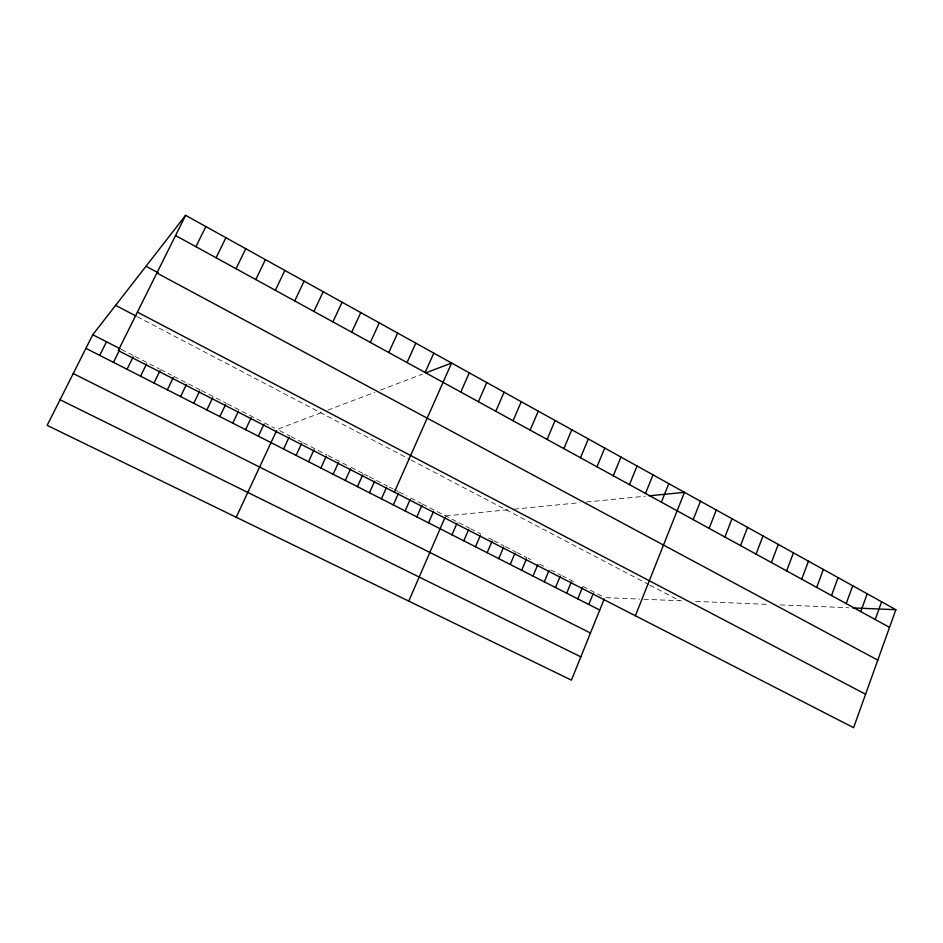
<?xml version="1.0" encoding="UTF-8"?>
<svg xmlns="http://www.w3.org/2000/svg" width="943" height="943" viewBox="0 0 943 943"><rect width="100%" height="100%" fill="white"/><g stroke="black" fill="none" stroke-linecap="round" stroke-linejoin="round"><path stroke-width="0.71" stroke-dasharray="4.71 3.54" d="M278.362 428.971L323.131 411.926M327.81 410.146L374.666 392.323M380.524 390.084L422.393 374.159M445.685 515.951L508.902 509.691M514.041 509.185L579.792 502.678M586.452 502.018L645.13 496.218M605.995 597.685L639.66 599.076M643.739 599.253L682.355 600.844M695.628 601.398L769.111 604.439M780.215 604.899L848.641 607.74M121.399 349.429L133.729 355.77M134.955 356.395L159.379 368.937M160.593 369.562L171.473 375.137M173.889 376.387L200.211 389.907M201.519 390.579L226.202 403.25M227.487 403.91L263.286 422.287M264.547 422.935L274.649 428.122M279.682 430.703L289.713 435.855M290.951 436.503L302.173 442.255M303.41 442.892L326.844 454.927M328.07 455.552L349.994 466.82M351.209 467.445L363.279 473.634M364.481 474.258L368.076 476.097M369.279 476.722L375.279 479.798M376.469 480.411L387.196 485.916M389.565 487.13L393.113 488.957M394.292 489.57L397.852 491.386M399.03 491.998L406.881 496.03M410.806 498.045L421.203 503.385M422.499 504.045L457.508 522.021M458.817 522.693L469.26 528.056M470.557 528.728L480.942 534.056M488.686 538.029L492.552 540.021M493.837 540.681L504.081 545.938M505.365 546.598L515.55 551.832M516.811 552.48L526.937 557.678M528.198 558.327L530.72 559.612M539.514 564.138L547.011 567.981M550.759 569.914L560.696 575.018M561.934 575.643L575.489 582.609M582.857 586.393L604.746 597.638M137.336 316.742L409.816 459.406M411.03 460.043L648.772 584.53M649.975 585.155L679.738 600.738"/><path stroke-width="1.41" d="M895.85 609.697L853.615 727.678L118.264 350.572L185.606 215.322L895.85 609.697L852.908 607.917M875.21 619.516L881.599 601.775M860.77 611.583L867.23 593.795M846.201 603.591L852.731 585.756M831.502 595.528L838.103 577.635M816.685 587.395L823.357 569.442M801.727 579.179L808.469 561.168M786.639 570.904L793.452 552.834M771.409 562.547L778.293 544.417M756.05 554.119L763.017 535.93M740.55 545.608L747.587 527.373M724.908 537.027L732.027 518.721M709.124 528.363L716.315 510.01M693.199 519.617L700.472 501.204M635.37 615.755L684.477 492.329L649.185 495.818M661.385 502.159L668.811 483.629M645.495 493.437L653.004 474.848M604.251 598.876L571.434 680.151L47.15 425.376L92.768 334.73L185.606 215.322M588.786 604.475L593.336 593.277M577.776 598.864L582.35 587.642M629.464 484.643L637.055 465.995M613.292 475.767L620.954 457.06M566.684 593.218L571.305 581.972M555.533 587.536L560.177 576.267M544.311 581.831L548.991 570.527M596.966 466.809L604.722 448.043M580.499 457.768L588.326 438.943M533.031 576.079L537.734 564.751M521.668 570.291L526.418 558.94M510.234 564.468L515.019 553.093M563.867 448.632L571.788 429.76M547.093 439.426L555.097 420.484M498.729 558.61L503.55 547.211M530.155 430.138L538.253 411.136M487.154 552.716L492.01 541.294M475.508 546.787L480.4 535.329M513.063 420.755L521.255 401.694M463.791 540.811L468.718 529.341M451.992 534.799L456.954 523.306M408.755 601.092L445.12 517.236M495.806 411.289L504.092 392.158M428.535 522.858L433.568 511.306M416.865 516.905L421.934 505.33M478.396 401.73L486.765 382.54M460.809 392.076L469.272 372.839M405.125 510.929L410.24 499.33M394.363 492.163L451.626 363.031L425.894 372.827M393.314 504.918L398.465 493.295M381.432 498.859L386.618 487.213M369.467 492.776L374.689 481.095M425.14 372.497L433.804 353.13M357.432 486.647L362.701 474.942M345.327 480.47L350.619 468.742M407.046 362.572L415.804 343.146M388.787 352.541L397.64 333.056M333.138 474.27L338.478 462.506M370.34 342.427L379.298 322.871M320.868 468.023L326.243 456.235M308.526 461.728L313.948 449.929M351.715 332.207L360.768 312.593M296.102 455.398L301.56 443.575M283.595 449.033L289.1 437.175M332.914 321.881L342.073 302.208M236.21 517.247L276.558 430.739M313.925 311.461L323.19 291.717M258.347 436.173L263.934 424.267M245.604 429.678L251.227 417.749M232.768 423.148L238.438 411.183M294.735 300.935L304.118 281.132M219.86 416.57L225.625 404.464M275.368 290.303L284.857 270.429M206.859 409.946L212.67 397.816M193.775 403.286L199.633 391.121M255.801 279.564L265.396 259.631M180.596 396.579L186.502 384.39M236.045 268.72L245.746 248.716M167.347 389.824L173.288 377.601M153.992 383.023L159.992 370.776M216.088 257.757L225.907 237.695M140.566 376.186L146.601 363.915M127.034 369.291L133.128 356.996M195.92 246.701L205.857 226.568M113.419 362.36L119.561 350.03M99.71 355.381L106.512 341.79M60.046 399.749L580.841 656.858M73.224 373.558L590.471 633.024M85.919 348.344L599.736 610.05M92.768 334.73L120.174 348.804M137.407 312.121L865.591 694.237M115.6 305.355L136.063 316.07M146.012 266.256L158.518 272.975M156.88 273.01L877.792 660.135M175.551 235.514L889.52 627.366"/></g></svg>
